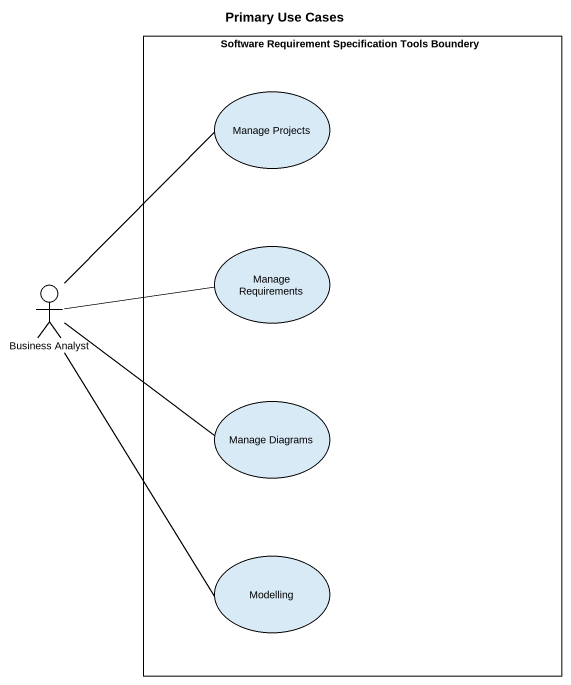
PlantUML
@startuml
title Primary Use Cases
rectangle "Software Requirement Specification Tools Boundery" as Software_Requirement {
  usecase "Manage Projects" as Manage_Projects
  usecase "Manage Requirements" as Manage_Requirements
  usecase "Manage Diagrams" as Manage_Diagrams
  usecase Modelling
}
actor "Business Analyst" as Business_Analyst
Business_Analyst -up- Manage_Projects
Business_Analyst -right- Manage_Requirements
Business_Analyst -right- Manage_Diagrams
Business_Analyst -- Modelling
@enduml
